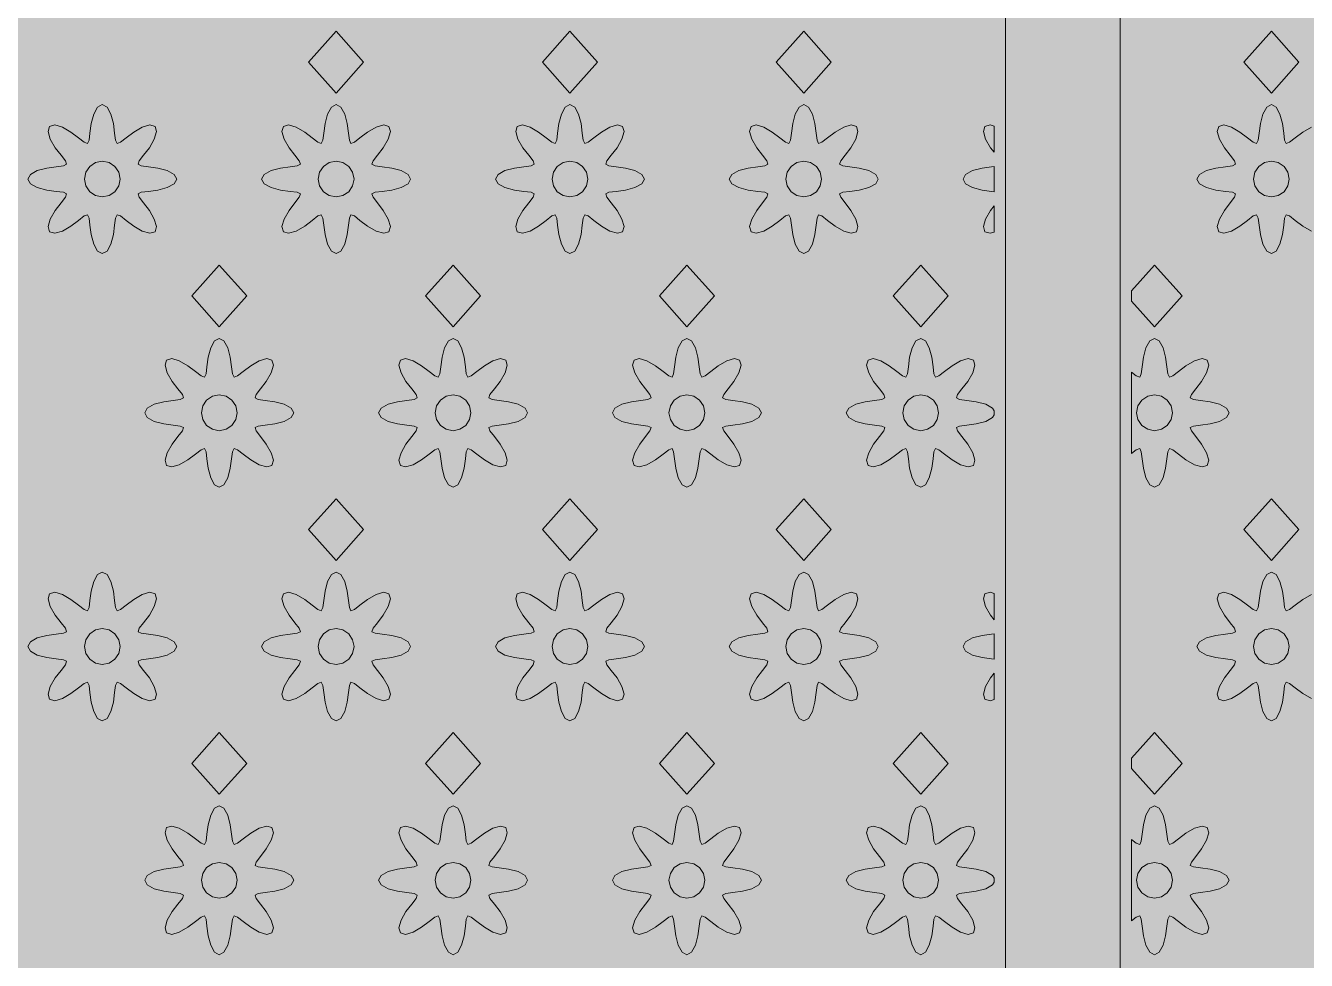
# Model space of a CAD drawing. Extents: x -18 to 1006, y -14 to 799.
# Drawn here: x 174.8 to 230.6, y 309.9 to 350.7 of the extents above; entities that cross this region are included whole.
import ezdxf

# ---------------------------------------------------------------- set-up
doc = ezdxf.new("R2010")
doc.units = 0
for name, color, linetype, lineweight, true_color in [('00_WHITE_BACKGROUND', 7, 'Continuous', 18, 0xffffff), ('03_FRAMES_DOORS', 7, 'Continuous', 18, 0x000000), ('06_ORNAMENT', 7, 'Continuous', 18, 0x000000)]:
    doc.layers.add(name, color=color, linetype=linetype, lineweight=lineweight, true_color=true_color)

msp = doc.modelspace()

# ---------------------------------------------------------------- linework, layer by layer
at = {"layer": '00_WHITE_BACKGROUND', "color": 7, "lineweight": 18, "true_color": 0xffffff}
msp.add_solid([(-18, -14), (1006, -14), (-18, 799), (1006, 799)], dxfattribs=at)
at = {"layer": '03_FRAMES_DOORS', "color": 7, "lineweight": 18, "true_color": 0x000000}
msp.add_lwpolyline([(222.5, 369), (217.5, 369), (217.5, 256), (222.5, 256)], close=True, dxfattribs=at)
at = {"layer": '06_ORNAMENT', "color": 7, "lineweight": 18, "true_color": 0x000000}
for points in [[(187.1, 349.11683), (188.3, 347.76683), (189.5, 349.11683), (188.3, 350.46683)], [(197.3, 349.11683), (198.5, 347.76683), (199.7, 349.11683), (198.5, 350.46683)], [(207.5, 349.11683), (208.7, 347.76683), (209.9, 349.11683), (208.7, 350.46683)], [(227.9, 349.11683), (229.1, 347.76683), (230.3, 349.11683), (229.1, 350.46683)], [(181.23877, 344.22256), (180.93553, 344.39014), (180.52254, 344.49871), (180.10913, 344.55518), (179.79927, 344.59366), (179.66136, 344.66357), (179.70944, 344.81052), (179.90133, 345.05683), (180.15373, 345.38909), (180.36899, 345.75789), (180.46491, 346.09081), (180.3981, 346.31493), (180.17397, 346.38175), (179.84106, 346.28583), (179.47226, 346.07056), (179.14, 345.81817), (178.89369, 345.62627), (178.74674, 345.57819), (178.67682, 345.7161), (178.63834, 346.02596), (178.58187, 346.43937), (178.4733, 346.85237), (178.30573, 347.1556), (178.1, 347.26683), (177.89427, 347.1556), (177.7267, 346.85237), (177.61813, 346.43937), (177.56166, 346.02596), (177.52318, 345.7161), (177.45326, 345.57819), (177.30631, 345.62627), (177.06, 345.81817), (176.72774, 346.07056), (176.35894, 346.28583), (176.02603, 346.38175), (175.8019, 346.31493), (175.73509, 346.09081), (175.83101, 345.75789), (176.04627, 345.38909), (176.29867, 345.05683), (176.49056, 344.81052), (176.53864, 344.66357), (176.40073, 344.59366), (176.09087, 344.55518), (175.67746, 344.49871), (175.26447, 344.39014), (174.96123, 344.22256), (174.85, 344.01683), (174.96123, 343.81111), (175.26447, 343.64353), (175.67746, 343.53496), (176.09087, 343.47849), (176.40073, 343.44001), (176.53864, 343.3701), (176.49056, 343.22315), (176.29867, 342.97683), (176.04627, 342.64458), (175.83101, 342.27578), (175.73509, 341.94286), (175.8019, 341.71874), (176.02603, 341.65192), (176.35894, 341.74784), (176.72774, 341.9631), (177.06, 342.2155), (177.30631, 342.4074), (177.45326, 342.45548), (177.52318, 342.31757), (177.56166, 342.00771), (177.61813, 341.5943), (177.7267, 341.1813), (177.89427, 340.87807), (178.1, 340.76683), (178.30573, 340.87807), (178.4733, 341.1813), (178.58187, 341.5943), (178.63834, 342.00771), (178.67682, 342.31757), (178.74674, 342.45548), (178.89369, 342.4074), (179.14, 342.2155), (179.47226, 341.9631), (179.84106, 341.74784), (180.17397, 341.65192), (180.3981, 341.71874), (180.46491, 341.94286), (180.36899, 342.27578), (180.15373, 342.64458), (179.90133, 342.97683), (179.70944, 343.22315), (179.66136, 343.3701), (179.79927, 343.44001), (180.10913, 343.47849), (180.52254, 343.53496), (180.93553, 343.64353), (181.23877, 343.81111), (181.35, 344.01683)], [(191.43877, 344.22256), (191.13553, 344.39014), (190.72254, 344.49871), (190.30913, 344.55518), (189.99927, 344.59366), (189.86136, 344.66357), (189.90944, 344.81052), (190.10133, 345.05683), (190.35373, 345.38909), (190.56899, 345.75789), (190.66491, 346.09081), (190.5981, 346.31493), (190.37397, 346.38175), (190.04106, 346.28583), (189.67226, 346.07056), (189.34, 345.81817), (189.09369, 345.62627), (188.94674, 345.57819), (188.87682, 345.7161), (188.83834, 346.02596), (188.78187, 346.43937), (188.6733, 346.85237), (188.50573, 347.1556), (188.3, 347.26683), (188.09427, 347.1556), (187.9267, 346.85237), (187.81813, 346.43937), (187.76166, 346.02596), (187.72318, 345.7161), (187.65326, 345.57819), (187.50631, 345.62627), (187.26, 345.81817), (186.92774, 346.07056), (186.55894, 346.28583), (186.22603, 346.38175), (186.0019, 346.31493), (185.93509, 346.09081), (186.03101, 345.75789), (186.24627, 345.38909), (186.49867, 345.05683), (186.69056, 344.81052), (186.73864, 344.66357), (186.60073, 344.59366), (186.29087, 344.55518), (185.87746, 344.49871), (185.46447, 344.39014), (185.16123, 344.22256), (185.05, 344.01683), (185.16123, 343.81111), (185.46447, 343.64353), (185.87746, 343.53496), (186.29087, 343.47849), (186.60073, 343.44001), (186.73864, 343.3701), (186.69056, 343.22315), (186.49867, 342.97683), (186.24627, 342.64458), (186.03101, 342.27578), (185.93509, 341.94286), (186.0019, 341.71874), (186.22603, 341.65192), (186.55894, 341.74784), (186.92774, 341.9631), (187.26, 342.2155), (187.50631, 342.4074), (187.65326, 342.45548), (187.72318, 342.31757), (187.76166, 342.00771), (187.81813, 341.5943), (187.9267, 341.1813), (188.09427, 340.87807), (188.3, 340.76683), (188.50573, 340.87807), (188.6733, 341.1813), (188.78187, 341.5943), (188.83834, 342.00771), (188.87682, 342.31757), (188.94674, 342.45548), (189.09369, 342.4074), (189.34, 342.2155), (189.67226, 341.9631), (190.04106, 341.74784), (190.37397, 341.65192), (190.5981, 341.71874), (190.66491, 341.94286), (190.56899, 342.27578), (190.35373, 342.64458), (190.10133, 342.97683), (189.90944, 343.22315), (189.86136, 343.3701), (189.99927, 343.44001), (190.30913, 343.47849), (190.72254, 343.53496), (191.13553, 343.64353), (191.43877, 343.81111), (191.55, 344.01683)], [(201.63877, 344.22256), (201.33553, 344.39014), (200.92254, 344.49871), (200.50913, 344.55518), (200.19927, 344.59366), (200.06136, 344.66357), (200.10944, 344.81052), (200.30133, 345.05683), (200.55373, 345.38909), (200.76899, 345.75789), (200.86491, 346.09081), (200.7981, 346.31493), (200.57397, 346.38175), (200.24106, 346.28583), (199.87226, 346.07056), (199.54, 345.81817), (199.29369, 345.62627), (199.14674, 345.57819), (199.07682, 345.7161), (199.03834, 346.02596), (198.98187, 346.43937), (198.8733, 346.85237), (198.70573, 347.1556), (198.5, 347.26683), (198.29427, 347.1556), (198.1267, 346.85237), (198.01813, 346.43937), (197.96166, 346.02596), (197.92318, 345.7161), (197.85326, 345.57819), (197.70631, 345.62627), (197.46, 345.81817), (197.12774, 346.07056), (196.75894, 346.28583), (196.42603, 346.38175), (196.2019, 346.31493), (196.13509, 346.09081), (196.23101, 345.75789), (196.44627, 345.38909), (196.69867, 345.05683), (196.89056, 344.81052), (196.93864, 344.66357), (196.80073, 344.59366), (196.49087, 344.55518), (196.07746, 344.49871), (195.66447, 344.39014), (195.36123, 344.22256), (195.25, 344.01683), (195.36123, 343.81111), (195.66447, 343.64353), (196.07746, 343.53496), (196.49087, 343.47849), (196.80073, 343.44001), (196.93864, 343.3701), (196.89056, 343.22315), (196.69867, 342.97683), (196.44627, 342.64458), (196.23101, 342.27578), (196.13509, 341.94286), (196.2019, 341.71874), (196.42603, 341.65192), (196.75894, 341.74784), (197.12774, 341.9631), (197.46, 342.2155), (197.70631, 342.4074), (197.85326, 342.45548), (197.92318, 342.31757), (197.96166, 342.00771), (198.01813, 341.5943), (198.1267, 341.1813), (198.29427, 340.87807), (198.5, 340.76683), (198.70573, 340.87807), (198.8733, 341.1813), (198.98187, 341.5943), (199.03834, 342.00771), (199.07682, 342.31757), (199.14674, 342.45548), (199.29369, 342.4074), (199.54, 342.2155), (199.87226, 341.9631), (200.24106, 341.74784), (200.57397, 341.65192), (200.7981, 341.71874), (200.86491, 341.94286), (200.76899, 342.27578), (200.55373, 342.64458), (200.30133, 342.97683), (200.10944, 343.22315), (200.06136, 343.3701), (200.19927, 343.44001), (200.50913, 343.47849), (200.92254, 343.53496), (201.33553, 343.64353), (201.63877, 343.81111), (201.75, 344.01683)], [(211.83877, 344.22256), (211.53553, 344.39014), (211.12254, 344.49871), (210.70913, 344.55518), (210.39927, 344.59366), (210.26136, 344.66357), (210.30944, 344.81052), (210.50133, 345.05683), (210.75373, 345.38909), (210.96899, 345.75789), (211.06491, 346.09081), (210.9981, 346.31493), (210.77397, 346.38175), (210.44106, 346.28583), (210.07226, 346.07056), (209.74, 345.81817), (209.49369, 345.62627), (209.34674, 345.57819), (209.27682, 345.7161), (209.23834, 346.02596), (209.18187, 346.43937), (209.0733, 346.85237), (208.90573, 347.1556), (208.7, 347.26683), (208.49427, 347.1556), (208.3267, 346.85237), (208.21813, 346.43937), (208.16166, 346.02596), (208.12318, 345.7161), (208.05326, 345.57819), (207.90631, 345.62627), (207.66, 345.81817), (207.32774, 346.07056), (206.95894, 346.28583), (206.62603, 346.38175), (206.4019, 346.31493), (206.33509, 346.09081), (206.43101, 345.75789), (206.64627, 345.38909), (206.89867, 345.05683), (207.09056, 344.81052), (207.13864, 344.66357), (207.00073, 344.59366), (206.69087, 344.55518), (206.27746, 344.49871), (205.86447, 344.39014), (205.56123, 344.22256), (205.45, 344.01683), (205.56123, 343.81111), (205.86447, 343.64353), (206.27746, 343.53496), (206.69087, 343.47849), (207.00073, 343.44001), (207.13864, 343.3701), (207.09056, 343.22315), (206.89867, 342.97683), (206.64627, 342.64458), (206.43101, 342.27578), (206.33509, 341.94286), (206.4019, 341.71874), (206.62603, 341.65192), (206.95894, 341.74784), (207.32774, 341.9631), (207.66, 342.2155), (207.90631, 342.4074), (208.05326, 342.45548), (208.12318, 342.31757), (208.16166, 342.00771), (208.21813, 341.5943), (208.3267, 341.1813), (208.49427, 340.87807), (208.7, 340.76683), (208.90573, 340.87807), (209.0733, 341.1813), (209.18187, 341.5943), (209.23834, 342.00771), (209.27682, 342.31757), (209.34674, 342.45548), (209.49369, 342.4074), (209.74, 342.2155), (210.07226, 341.9631), (210.44106, 341.74784), (210.77397, 341.65192), (210.9981, 341.71874), (211.06491, 341.94286), (210.96899, 342.27578), (210.75373, 342.64458), (210.50133, 342.97683), (210.30944, 343.22315), (210.26136, 343.3701), (210.39927, 343.44001), (210.70913, 343.47849), (211.12254, 343.53496), (211.53553, 343.64353), (211.83877, 343.81111), (211.95, 344.01683)], [(216.82603, 346.38175), (216.6019, 346.31493), (216.53509, 346.09081), (216.63101, 345.75789), (216.84627, 345.38909), (217, 345.18672), (217, 346.33162)], [(178.82063, 344.31533), (178.65154, 344.56838), (178.39849, 344.73746), (178.1, 344.79683), (177.80151, 344.73746), (177.54846, 344.56838), (177.37937, 344.31533), (177.32, 344.01683), (177.37937, 343.71834), (177.54846, 343.46529), (177.80151, 343.29621), (178.1, 343.23683), (178.39849, 343.29621), (178.65154, 343.46529), (178.82063, 343.71834), (178.88, 344.01683)], [(189.02063, 344.31533), (188.85154, 344.56838), (188.59849, 344.73746), (188.3, 344.79683), (188.00151, 344.73746), (187.74846, 344.56838), (187.57937, 344.31533), (187.52, 344.01683), (187.57937, 343.71834), (187.74846, 343.46529), (188.00151, 343.29621), (188.3, 343.23683), (188.59849, 343.29621), (188.85154, 343.46529), (189.02063, 343.71834), (189.08, 344.01683)], [(199.22063, 344.31533), (199.05154, 344.56838), (198.79849, 344.73746), (198.5, 344.79683), (198.20151, 344.73746), (197.94846, 344.56838), (197.77937, 344.31533), (197.72, 344.01683), (197.77937, 343.71834), (197.94846, 343.46529), (198.20151, 343.29621), (198.5, 343.23683), (198.79849, 343.29621), (199.05154, 343.46529), (199.22063, 343.71834), (199.28, 344.01683)], [(209.42063, 344.31533), (209.25154, 344.56838), (208.99849, 344.73746), (208.7, 344.79683), (208.40151, 344.73746), (208.14846, 344.56838), (207.97937, 344.31533), (207.92, 344.01683), (207.97937, 343.71834), (208.14846, 343.46529), (208.40151, 343.29621), (208.7, 343.23683), (208.99849, 343.29621), (209.25154, 343.46529), (209.42063, 343.71834), (209.48, 344.01683)], [(229.82063, 344.31533), (229.65154, 344.56838), (229.39849, 344.73746), (229.1, 344.79683), (228.80151, 344.73746), (228.54846, 344.56838), (228.37937, 344.31533), (228.32, 344.01683), (228.37937, 343.71834), (228.54846, 343.46529), (228.80151, 343.29621), (229.1, 343.23683), (229.39849, 343.29621), (229.65154, 343.46529), (229.82063, 343.71834), (229.88, 344.01683)], [(216.89087, 344.55518), (216.47746, 344.49871), (216.06447, 344.39014), (215.76123, 344.22256), (215.65, 344.01683), (215.76123, 343.81111), (216.06447, 343.64353), (216.47746, 343.53496), (216.89087, 343.47849), (217, 343.46494), (217, 344.56873)], [(216.84627, 342.64458), (216.63101, 342.27578), (216.53509, 341.94286), (216.6019, 341.71874), (216.82603, 341.65192), (217, 341.70205), (217, 342.84695)], [(182, 338.91683), (183.2, 337.56683), (184.4, 338.91683), (183.2, 340.26683)], [(192.2, 338.91683), (193.4, 337.56683), (194.6, 338.91683), (193.4, 340.26683)], [(202.4, 338.91683), (203.6, 337.56683), (204.8, 338.91683), (203.6, 340.26683)], [(212.6, 338.91683), (213.8, 337.56683), (215, 338.91683), (213.8, 340.26683)], [(224, 337.56683), (225.2, 338.91683), (224, 340.26683), (223, 339.14183), (223, 338.69183)], [(186.33877, 334.02256), (186.03553, 334.19014), (185.62254, 334.29871), (185.20913, 334.35518), (184.89927, 334.39366), (184.76136, 334.46357), (184.80944, 334.61052), (185.00133, 334.85683), (185.25373, 335.18909), (185.46899, 335.55789), (185.56491, 335.89081), (185.4981, 336.11493), (185.27397, 336.18175), (184.94106, 336.08583), (184.57226, 335.87056), (184.24, 335.61817), (183.99369, 335.42627), (183.84674, 335.37819), (183.77682, 335.5161), (183.73834, 335.82596), (183.68187, 336.23937), (183.5733, 336.65237), (183.40573, 336.9556), (183.2, 337.06683), (182.99427, 336.9556), (182.8267, 336.65237), (182.71813, 336.23937), (182.66166, 335.82596), (182.62318, 335.5161), (182.55326, 335.37819), (182.40631, 335.42627), (182.16, 335.61817), (181.82774, 335.87056), (181.45894, 336.08583), (181.12603, 336.18175), (180.9019, 336.11493), (180.83509, 335.89081), (180.93101, 335.55789), (181.14627, 335.18909), (181.39867, 334.85683), (181.59056, 334.61052), (181.63864, 334.46357), (181.50073, 334.39366), (181.19087, 334.35518), (180.77746, 334.29871), (180.36447, 334.19014), (180.06123, 334.02256), (179.95, 333.81683), (180.06123, 333.61111), (180.36447, 333.44353), (180.77746, 333.33496), (181.19087, 333.27849), (181.50073, 333.24001), (181.63864, 333.1701), (181.59056, 333.02315), (181.39867, 332.77683), (181.14627, 332.44458), (180.93101, 332.07578), (180.83509, 331.74286), (180.9019, 331.51874), (181.12603, 331.45192), (181.45894, 331.54784), (181.82774, 331.7631), (182.16, 332.0155), (182.40631, 332.2074), (182.55326, 332.25548), (182.62318, 332.11757), (182.66166, 331.80771), (182.71813, 331.3943), (182.8267, 330.9813), (182.99427, 330.67807), (183.2, 330.56683), (183.40573, 330.67807), (183.5733, 330.9813), (183.68187, 331.3943), (183.73834, 331.80771), (183.77682, 332.11757), (183.84674, 332.25548), (183.99369, 332.2074), (184.24, 332.0155), (184.57226, 331.7631), (184.94106, 331.54784), (185.27397, 331.45192), (185.4981, 331.51874), (185.56491, 331.74286), (185.46899, 332.07578), (185.25373, 332.44458), (185.00133, 332.77683), (184.80944, 333.02315), (184.76136, 333.1701), (184.89927, 333.24001), (185.20913, 333.27849), (185.62254, 333.33496), (186.03553, 333.44353), (186.33877, 333.61111), (186.45, 333.81683)], [(196.53877, 334.02256), (196.23553, 334.19014), (195.82254, 334.29871), (195.40913, 334.35518), (195.09927, 334.39366), (194.96136, 334.46357), (195.00944, 334.61052), (195.20133, 334.85683), (195.45373, 335.18909), (195.66899, 335.55789), (195.76491, 335.89081), (195.6981, 336.11493), (195.47397, 336.18175), (195.14106, 336.08583), (194.77226, 335.87056), (194.44, 335.61817), (194.19369, 335.42627), (194.04674, 335.37819), (193.97682, 335.5161), (193.93834, 335.82596), (193.88187, 336.23937), (193.7733, 336.65237), (193.60573, 336.9556), (193.4, 337.06683), (193.19427, 336.9556), (193.0267, 336.65237), (192.91813, 336.23937), (192.86166, 335.82596), (192.82318, 335.5161), (192.75326, 335.37819), (192.60631, 335.42627), (192.36, 335.61817), (192.02774, 335.87056), (191.65894, 336.08583), (191.32603, 336.18175), (191.1019, 336.11493), (191.03509, 335.89081), (191.13101, 335.55789), (191.34627, 335.18909), (191.59867, 334.85683), (191.79056, 334.61052), (191.83864, 334.46357), (191.70073, 334.39366), (191.39087, 334.35518), (190.97746, 334.29871), (190.56447, 334.19014), (190.26123, 334.02256), (190.15, 333.81683), (190.26123, 333.61111), (190.56447, 333.44353), (190.97746, 333.33496), (191.39087, 333.27849), (191.70073, 333.24001), (191.83864, 333.1701), (191.79056, 333.02315), (191.59867, 332.77683), (191.34627, 332.44458), (191.13101, 332.07578), (191.03509, 331.74286), (191.1019, 331.51874), (191.32603, 331.45192), (191.65894, 331.54784), (192.02774, 331.7631), (192.36, 332.0155), (192.60631, 332.2074), (192.75326, 332.25548), (192.82318, 332.11757), (192.86166, 331.80771), (192.91813, 331.3943), (193.0267, 330.9813), (193.19427, 330.67807), (193.4, 330.56683), (193.60573, 330.67807), (193.7733, 330.9813), (193.88187, 331.3943), (193.93834, 331.80771), (193.97682, 332.11757), (194.04674, 332.25548), (194.19369, 332.2074), (194.44, 332.0155), (194.77226, 331.7631), (195.14106, 331.54784), (195.47397, 331.45192), (195.6981, 331.51874), (195.76491, 331.74286), (195.66899, 332.07578), (195.45373, 332.44458), (195.20133, 332.77683), (195.00944, 333.02315), (194.96136, 333.1701), (195.09927, 333.24001), (195.40913, 333.27849), (195.82254, 333.33496), (196.23553, 333.44353), (196.53877, 333.61111), (196.65, 333.81683)], [(206.73877, 334.02256), (206.43553, 334.19014), (206.02254, 334.29871), (205.60913, 334.35518), (205.29927, 334.39366), (205.16136, 334.46357), (205.20944, 334.61052), (205.40133, 334.85683), (205.65373, 335.18909), (205.86899, 335.55789), (205.96491, 335.89081), (205.8981, 336.11493), (205.67397, 336.18175), (205.34106, 336.08583), (204.97226, 335.87056), (204.64, 335.61817), (204.39369, 335.42627), (204.24674, 335.37819), (204.17682, 335.5161), (204.13834, 335.82596), (204.08187, 336.23937), (203.9733, 336.65237), (203.80573, 336.9556), (203.6, 337.06683), (203.39427, 336.9556), (203.2267, 336.65237), (203.11813, 336.23937), (203.06166, 335.82596), (203.02318, 335.5161), (202.95326, 335.37819), (202.80631, 335.42627), (202.56, 335.61817), (202.22774, 335.87056), (201.85894, 336.08583), (201.52603, 336.18175), (201.3019, 336.11493), (201.23509, 335.89081), (201.33101, 335.55789), (201.54627, 335.18909), (201.79867, 334.85683), (201.99056, 334.61052), (202.03864, 334.46357), (201.90073, 334.39366), (201.59087, 334.35518), (201.17746, 334.29871), (200.76447, 334.19014), (200.46123, 334.02256), (200.35, 333.81683), (200.46123, 333.61111), (200.76447, 333.44353), (201.17746, 333.33496), (201.59087, 333.27849), (201.90073, 333.24001), (202.03864, 333.1701), (201.99056, 333.02315), (201.79867, 332.77683), (201.54627, 332.44458), (201.33101, 332.07578), (201.23509, 331.74286), (201.3019, 331.51874), (201.52603, 331.45192), (201.85894, 331.54784), (202.22774, 331.7631), (202.56, 332.0155), (202.80631, 332.2074), (202.95326, 332.25548), (203.02318, 332.11757), (203.06166, 331.80771), (203.11813, 331.3943), (203.2267, 330.9813), (203.39427, 330.67807), (203.6, 330.56683), (203.80573, 330.67807), (203.9733, 330.9813), (204.08187, 331.3943), (204.13834, 331.80771), (204.17682, 332.11757), (204.24674, 332.25548), (204.39369, 332.2074), (204.64, 332.0155), (204.97226, 331.7631), (205.34106, 331.54784), (205.67397, 331.45192), (205.8981, 331.51874), (205.96491, 331.74286), (205.86899, 332.07578), (205.65373, 332.44458), (205.40133, 332.77683), (205.20944, 333.02315), (205.16136, 333.1701), (205.29927, 333.24001), (205.60913, 333.27849), (206.02254, 333.33496), (206.43553, 333.44353), (206.73877, 333.61111), (206.85, 333.81683)], [(216.93877, 334.02256), (216.63553, 334.19014), (216.22254, 334.29871), (215.80913, 334.35518), (215.49927, 334.39366), (215.36136, 334.46357), (215.40944, 334.61052), (215.60133, 334.85683), (215.85373, 335.18909), (216.06899, 335.55789), (216.16491, 335.89081), (216.0981, 336.11493), (215.87397, 336.18175), (215.54106, 336.08583), (215.17226, 335.87056), (214.84, 335.61817), (214.59369, 335.42627), (214.44674, 335.37819), (214.37682, 335.5161), (214.33834, 335.82596), (214.28187, 336.23937), (214.1733, 336.65237), (214.00573, 336.9556), (213.8, 337.06683), (213.59427, 336.9556), (213.4267, 336.65237), (213.31813, 336.23937), (213.26166, 335.82596), (213.22318, 335.5161), (213.15326, 335.37819), (213.00631, 335.42627), (212.76, 335.61817), (212.42774, 335.87056), (212.05894, 336.08583), (211.72603, 336.18175), (211.5019, 336.11493), (211.43509, 335.89081), (211.53101, 335.55789), (211.74627, 335.18909), (211.99867, 334.85683), (212.19056, 334.61052), (212.23864, 334.46357), (212.10073, 334.39366), (211.79087, 334.35518), (211.37746, 334.29871), (210.96447, 334.19014), (210.66123, 334.02256), (210.55, 333.81683), (210.66123, 333.61111), (210.96447, 333.44353), (211.37746, 333.33496), (211.79087, 333.27849), (212.10073, 333.24001), (212.23864, 333.1701), (212.19056, 333.02315), (211.99867, 332.77683), (211.74627, 332.44458), (211.53101, 332.07578), (211.43509, 331.74286), (211.5019, 331.51874), (211.72603, 331.45192), (212.05894, 331.54784), (212.42774, 331.7631), (212.76, 332.0155), (213.00631, 332.2074), (213.15326, 332.25548), (213.22318, 332.11757), (213.26166, 331.80771), (213.31813, 331.3943), (213.4267, 330.9813), (213.59427, 330.67807), (213.8, 330.56683), (214.00573, 330.67807), (214.1733, 330.9813), (214.28187, 331.3943), (214.33834, 331.80771), (214.37682, 332.11757), (214.44674, 332.25548), (214.59369, 332.2074), (214.84, 332.0155), (215.17226, 331.7631), (215.54106, 331.54784), (215.87397, 331.45192), (216.0981, 331.51874), (216.16491, 331.74286), (216.06899, 332.07578), (215.85373, 332.44458), (215.60133, 332.77683), (215.40944, 333.02315), (215.36136, 333.1701), (215.49927, 333.24001), (215.80913, 333.27849), (216.22254, 333.33496), (216.63553, 333.44353), (216.93877, 333.61111), (217, 333.72436), (217, 333.90931)], [(223.20631, 332.2074), (223.35326, 332.25548), (223.42318, 332.11757), (223.46166, 331.80771), (223.51813, 331.3943), (223.6267, 330.9813), (223.79427, 330.67807), (224, 330.56683), (224.20573, 330.67807), (224.3733, 330.9813), (224.48187, 331.3943), (224.53834, 331.80771), (224.57682, 332.11757), (224.64674, 332.25548), (224.79369, 332.2074), (225.04, 332.0155), (225.37226, 331.7631), (225.74106, 331.54784), (226.07397, 331.45192), (226.2981, 331.51874), (226.36491, 331.74286), (226.26899, 332.07578), (226.05373, 332.44458), (225.80133, 332.77683), (225.60944, 333.02315), (225.56136, 333.1701), (225.69927, 333.24001), (226.00913, 333.27849), (226.42254, 333.33496), (226.83553, 333.44353), (227.13877, 333.61111), (227.25, 333.81683), (227.13877, 334.02256), (226.83553, 334.19014), (226.42254, 334.29871), (226.00913, 334.35518), (225.69927, 334.39366), (225.56136, 334.46357), (225.60944, 334.61052), (225.80133, 334.85683), (226.05373, 335.18909), (226.26899, 335.55789), (226.36491, 335.89081), (226.2981, 336.11493), (226.07397, 336.18175), (225.74106, 336.08583), (225.37226, 335.87056), (225.04, 335.61817), (224.79369, 335.42627), (224.64674, 335.37819), (224.57682, 335.5161), (224.53834, 335.82596), (224.48187, 336.23937), (224.3733, 336.65237), (224.20573, 336.9556), (224, 337.06683), (223.79427, 336.9556), (223.6267, 336.65237), (223.51813, 336.23937), (223.46166, 335.82596), (223.42318, 335.5161), (223.35326, 335.37819), (223.20631, 335.42627), (223, 335.587), (223, 332.04666)], [(183.92063, 334.11533), (183.75154, 334.36838), (183.49849, 334.53746), (183.2, 334.59683), (182.90151, 334.53746), (182.64846, 334.36838), (182.47937, 334.11533), (182.42, 333.81683), (182.47937, 333.51834), (182.64846, 333.26529), (182.90151, 333.09621), (183.2, 333.03683), (183.49849, 333.09621), (183.75154, 333.26529), (183.92063, 333.51834), (183.98, 333.81683)], [(194.12063, 334.11533), (193.95154, 334.36838), (193.69849, 334.53746), (193.4, 334.59683), (193.10151, 334.53746), (192.84846, 334.36838), (192.67937, 334.11533), (192.62, 333.81683), (192.67937, 333.51834), (192.84846, 333.26529), (193.10151, 333.09621), (193.4, 333.03683), (193.69849, 333.09621), (193.95154, 333.26529), (194.12063, 333.51834), (194.18, 333.81683)], [(204.32063, 334.11533), (204.15154, 334.36838), (203.89849, 334.53746), (203.6, 334.59683), (203.30151, 334.53746), (203.04846, 334.36838), (202.87937, 334.11533), (202.82, 333.81683), (202.87937, 333.51834), (203.04846, 333.26529), (203.30151, 333.09621), (203.6, 333.03683), (203.89849, 333.09621), (204.15154, 333.26529), (204.32063, 333.51834), (204.38, 333.81683)], [(214.52063, 334.11533), (214.35154, 334.36838), (214.09849, 334.53746), (213.8, 334.59683), (213.50151, 334.53746), (213.24846, 334.36838), (213.07937, 334.11533), (213.02, 333.81683), (213.07937, 333.51834), (213.24846, 333.26529), (213.50151, 333.09621), (213.8, 333.03683), (214.09849, 333.09621), (214.35154, 333.26529), (214.52063, 333.51834), (214.58, 333.81683)], [(224.72063, 334.11533), (224.55154, 334.36838), (224.29849, 334.53746), (224, 334.59683), (223.70151, 334.53746), (223.44846, 334.36838), (223.27937, 334.11533), (223.22, 333.81683), (223.27937, 333.51834), (223.44846, 333.26529), (223.70151, 333.09621), (224, 333.03683), (224.29849, 333.09621), (224.55154, 333.26529), (224.72063, 333.51834), (224.78, 333.81683)], [(187.1, 328.71683), (188.3, 327.36683), (189.5, 328.71683), (188.3, 330.06683)], [(197.3, 328.71683), (198.5, 327.36683), (199.7, 328.71683), (198.5, 330.06683)], [(207.5, 328.71683), (208.7, 327.36683), (209.9, 328.71683), (208.7, 330.06683)], [(227.9, 328.71683), (229.1, 327.36683), (230.3, 328.71683), (229.1, 330.06683)], [(181.23877, 323.82256), (180.93553, 323.99014), (180.52254, 324.09871), (180.10913, 324.15518), (179.79927, 324.19366), (179.66136, 324.26357), (179.70944, 324.41052), (179.90133, 324.65683), (180.15373, 324.98909), (180.36899, 325.35789), (180.46491, 325.69081), (180.3981, 325.91493), (180.17397, 325.98175), (179.84106, 325.88583), (179.47226, 325.67056), (179.14, 325.41817), (178.89369, 325.22627), (178.74674, 325.17819), (178.67682, 325.3161), (178.63834, 325.62596), (178.58187, 326.03937), (178.4733, 326.45237), (178.30573, 326.7556), (178.1, 326.86683), (177.89427, 326.7556), (177.7267, 326.45237), (177.61813, 326.03937), (177.56166, 325.62596), (177.52318, 325.3161), (177.45326, 325.17819), (177.30631, 325.22627), (177.06, 325.41817), (176.72774, 325.67056), (176.35894, 325.88583), (176.02603, 325.98175), (175.8019, 325.91493), (175.73509, 325.69081), (175.83101, 325.35789), (176.04627, 324.98909), (176.29867, 324.65683), (176.49056, 324.41052), (176.53864, 324.26357), (176.40073, 324.19366), (176.09087, 324.15518), (175.67746, 324.09871), (175.26447, 323.99014), (174.96123, 323.82256), (174.85, 323.61683), (174.96123, 323.41111), (175.26447, 323.24353), (175.67746, 323.13496), (176.09087, 323.07849), (176.40073, 323.04001), (176.53864, 322.9701), (176.49056, 322.82315), (176.29867, 322.57683), (176.04627, 322.24458), (175.83101, 321.87578), (175.73509, 321.54286), (175.8019, 321.31874), (176.02603, 321.25192), (176.35894, 321.34784), (176.72774, 321.5631), (177.06, 321.8155), (177.30631, 322.0074), (177.45326, 322.05548), (177.52318, 321.91757), (177.56166, 321.60771), (177.61813, 321.1943), (177.7267, 320.7813), (177.89427, 320.47807), (178.1, 320.36683), (178.30573, 320.47807), (178.4733, 320.7813), (178.58187, 321.1943), (178.63834, 321.60771), (178.67682, 321.91757), (178.74674, 322.05548), (178.89369, 322.0074), (179.14, 321.8155), (179.47226, 321.5631), (179.84106, 321.34784), (180.17397, 321.25192), (180.3981, 321.31874), (180.46491, 321.54286), (180.36899, 321.87578), (180.15373, 322.24458), (179.90133, 322.57683), (179.70944, 322.82315), (179.66136, 322.9701), (179.79927, 323.04001), (180.10913, 323.07849), (180.52254, 323.13496), (180.93553, 323.24353), (181.23877, 323.41111), (181.35, 323.61683)], [(191.43877, 323.82256), (191.13553, 323.99014), (190.72254, 324.09871), (190.30913, 324.15518), (189.99927, 324.19366), (189.86136, 324.26357), (189.90944, 324.41052), (190.10133, 324.65683), (190.35373, 324.98909), (190.56899, 325.35789), (190.66491, 325.69081), (190.5981, 325.91493), (190.37397, 325.98175), (190.04106, 325.88583), (189.67226, 325.67056), (189.34, 325.41817), (189.09369, 325.22627), (188.94674, 325.17819), (188.87682, 325.3161), (188.83834, 325.62596), (188.78187, 326.03937), (188.6733, 326.45237), (188.50573, 326.7556), (188.3, 326.86683), (188.09427, 326.7556), (187.9267, 326.45237), (187.81813, 326.03937), (187.76166, 325.62596), (187.72318, 325.3161), (187.65326, 325.17819), (187.50631, 325.22627), (187.26, 325.41817), (186.92774, 325.67056), (186.55894, 325.88583), (186.22603, 325.98175), (186.0019, 325.91493), (185.93509, 325.69081), (186.03101, 325.35789), (186.24627, 324.98909), (186.49867, 324.65683), (186.69056, 324.41052), (186.73864, 324.26357), (186.60073, 324.19366), (186.29087, 324.15518), (185.87746, 324.09871), (185.46447, 323.99014), (185.16123, 323.82256), (185.05, 323.61683), (185.16123, 323.41111), (185.46447, 323.24353), (185.87746, 323.13496), (186.29087, 323.07849), (186.60073, 323.04001), (186.73864, 322.9701), (186.69056, 322.82315), (186.49867, 322.57683), (186.24627, 322.24458), (186.03101, 321.87578), (185.93509, 321.54286), (186.0019, 321.31874), (186.22603, 321.25192), (186.55894, 321.34784), (186.92774, 321.5631), (187.26, 321.8155), (187.50631, 322.0074), (187.65326, 322.05548), (187.72318, 321.91757), (187.76166, 321.60771), (187.81813, 321.1943), (187.9267, 320.7813), (188.09427, 320.47807), (188.3, 320.36683), (188.50573, 320.47807), (188.6733, 320.7813), (188.78187, 321.1943), (188.83834, 321.60771), (188.87682, 321.91757), (188.94674, 322.05548), (189.09369, 322.0074), (189.34, 321.8155), (189.67226, 321.5631), (190.04106, 321.34784), (190.37397, 321.25192), (190.5981, 321.31874), (190.66491, 321.54286), (190.56899, 321.87578), (190.35373, 322.24458), (190.10133, 322.57683), (189.90944, 322.82315), (189.86136, 322.9701), (189.99927, 323.04001), (190.30913, 323.07849), (190.72254, 323.13496), (191.13553, 323.24353), (191.43877, 323.41111), (191.55, 323.61683)], [(201.63877, 323.82256), (201.33553, 323.99014), (200.92254, 324.09871), (200.50913, 324.15518), (200.19927, 324.19366), (200.06136, 324.26357), (200.10944, 324.41052), (200.30133, 324.65683), (200.55373, 324.98909), (200.76899, 325.35789), (200.86491, 325.69081), (200.7981, 325.91493), (200.57397, 325.98175), (200.24106, 325.88583), (199.87226, 325.67056), (199.54, 325.41817), (199.29369, 325.22627), (199.14674, 325.17819), (199.07682, 325.3161), (199.03834, 325.62596), (198.98187, 326.03937), (198.8733, 326.45237), (198.70573, 326.7556), (198.5, 326.86683), (198.29427, 326.7556), (198.1267, 326.45237), (198.01813, 326.03937), (197.96166, 325.62596), (197.92318, 325.3161), (197.85326, 325.17819), (197.70631, 325.22627), (197.46, 325.41817), (197.12774, 325.67056), (196.75894, 325.88583), (196.42603, 325.98175), (196.2019, 325.91493), (196.13509, 325.69081), (196.23101, 325.35789), (196.44627, 324.98909), (196.69867, 324.65683), (196.89056, 324.41052), (196.93864, 324.26357), (196.80073, 324.19366), (196.49087, 324.15518), (196.07746, 324.09871), (195.66447, 323.99014), (195.36123, 323.82256), (195.25, 323.61683), (195.36123, 323.41111), (195.66447, 323.24353), (196.07746, 323.13496), (196.49087, 323.07849), (196.80073, 323.04001), (196.93864, 322.9701), (196.89056, 322.82315), (196.69867, 322.57683), (196.44627, 322.24458), (196.23101, 321.87578), (196.13509, 321.54286), (196.2019, 321.31874), (196.42603, 321.25192), (196.75894, 321.34784), (197.12774, 321.5631), (197.46, 321.8155), (197.70631, 322.0074), (197.85326, 322.05548), (197.92318, 321.91757), (197.96166, 321.60771), (198.01813, 321.1943), (198.1267, 320.7813), (198.29427, 320.47807), (198.5, 320.36683), (198.70573, 320.47807), (198.8733, 320.7813), (198.98187, 321.1943), (199.03834, 321.60771), (199.07682, 321.91757), (199.14674, 322.05548), (199.29369, 322.0074), (199.54, 321.8155), (199.87226, 321.5631), (200.24106, 321.34784), (200.57397, 321.25192), (200.7981, 321.31874), (200.86491, 321.54286), (200.76899, 321.87578), (200.55373, 322.24458), (200.30133, 322.57683), (200.10944, 322.82315), (200.06136, 322.9701), (200.19927, 323.04001), (200.50913, 323.07849), (200.92254, 323.13496), (201.33553, 323.24353), (201.63877, 323.41111), (201.75, 323.61683)], [(211.83877, 323.82256), (211.53553, 323.99014), (211.12254, 324.09871), (210.70913, 324.15518), (210.39927, 324.19366), (210.26136, 324.26357), (210.30944, 324.41052), (210.50133, 324.65683), (210.75373, 324.98909), (210.96899, 325.35789), (211.06491, 325.69081), (210.9981, 325.91493), (210.77397, 325.98175), (210.44106, 325.88583), (210.07226, 325.67056), (209.74, 325.41817), (209.49369, 325.22627), (209.34674, 325.17819), (209.27682, 325.3161), (209.23834, 325.62596), (209.18187, 326.03937), (209.0733, 326.45237), (208.90573, 326.7556), (208.7, 326.86683), (208.49427, 326.7556), (208.3267, 326.45237), (208.21813, 326.03937), (208.16166, 325.62596), (208.12318, 325.3161), (208.05326, 325.17819), (207.90631, 325.22627), (207.66, 325.41817), (207.32774, 325.67056), (206.95894, 325.88583), (206.62603, 325.98175), (206.4019, 325.91493), (206.33509, 325.69081), (206.43101, 325.35789), (206.64627, 324.98909), (206.89867, 324.65683), (207.09056, 324.41052), (207.13864, 324.26357), (207.00073, 324.19366), (206.69087, 324.15518), (206.27746, 324.09871), (205.86447, 323.99014), (205.56123, 323.82256), (205.45, 323.61683), (205.56123, 323.41111), (205.86447, 323.24353), (206.27746, 323.13496), (206.69087, 323.07849), (207.00073, 323.04001), (207.13864, 322.9701), (207.09056, 322.82315), (206.89867, 322.57683), (206.64627, 322.24458), (206.43101, 321.87578), (206.33509, 321.54286), (206.4019, 321.31874), (206.62603, 321.25192), (206.95894, 321.34784), (207.32774, 321.5631), (207.66, 321.8155), (207.90631, 322.0074), (208.05326, 322.05548), (208.12318, 321.91757), (208.16166, 321.60771), (208.21813, 321.1943), (208.3267, 320.7813), (208.49427, 320.47807), (208.7, 320.36683), (208.90573, 320.47807), (209.0733, 320.7813), (209.18187, 321.1943), (209.23834, 321.60771), (209.27682, 321.91757), (209.34674, 322.05548), (209.49369, 322.0074), (209.74, 321.8155), (210.07226, 321.5631), (210.44106, 321.34784), (210.77397, 321.25192), (210.9981, 321.31874), (211.06491, 321.54286), (210.96899, 321.87578), (210.75373, 322.24458), (210.50133, 322.57683), (210.30944, 322.82315), (210.26136, 322.9701), (210.39927, 323.04001), (210.70913, 323.07849), (211.12254, 323.13496), (211.53553, 323.24353), (211.83877, 323.41111), (211.95, 323.61683)], [(216.82603, 325.98175), (216.6019, 325.91493), (216.53509, 325.69081), (216.63101, 325.35789), (216.84627, 324.98909), (217, 324.78672), (217, 325.93162)], [(178.82063, 323.91533), (178.65154, 324.16838), (178.39849, 324.33746), (178.1, 324.39683), (177.80151, 324.33746), (177.54846, 324.16838), (177.37937, 323.91533), (177.32, 323.61683), (177.37937, 323.31834), (177.54846, 323.06529), (177.80151, 322.89621), (178.1, 322.83683), (178.39849, 322.89621), (178.65154, 323.06529), (178.82063, 323.31834), (178.88, 323.61683)], [(189.02063, 323.91533), (188.85154, 324.16838), (188.59849, 324.33746), (188.3, 324.39683), (188.00151, 324.33746), (187.74846, 324.16838), (187.57937, 323.91533), (187.52, 323.61683), (187.57937, 323.31834), (187.74846, 323.06529), (188.00151, 322.89621), (188.3, 322.83683), (188.59849, 322.89621), (188.85154, 323.06529), (189.02063, 323.31834), (189.08, 323.61683)], [(199.22063, 323.91533), (199.05154, 324.16838), (198.79849, 324.33746), (198.5, 324.39683), (198.20151, 324.33746), (197.94846, 324.16838), (197.77937, 323.91533), (197.72, 323.61683), (197.77937, 323.31834), (197.94846, 323.06529), (198.20151, 322.89621), (198.5, 322.83683), (198.79849, 322.89621), (199.05154, 323.06529), (199.22063, 323.31834), (199.28, 323.61683)], [(209.42063, 323.91533), (209.25154, 324.16838), (208.99849, 324.33746), (208.7, 324.39683), (208.40151, 324.33746), (208.14846, 324.16838), (207.97937, 323.91533), (207.92, 323.61683), (207.97937, 323.31834), (208.14846, 323.06529), (208.40151, 322.89621), (208.7, 322.83683), (208.99849, 322.89621), (209.25154, 323.06529), (209.42063, 323.31834), (209.48, 323.61683)], [(216.89087, 324.15518), (216.47746, 324.09871), (216.06447, 323.99014), (215.76123, 323.82256), (215.65, 323.61683), (215.76123, 323.41111), (216.06447, 323.24353), (216.47746, 323.13496), (216.89087, 323.07849), (217, 323.06494), (217, 324.16873)], [(229.82063, 323.91533), (229.65154, 324.16838), (229.39849, 324.33746), (229.1, 324.39683), (228.80151, 324.33746), (228.54846, 324.16838), (228.37937, 323.91533), (228.32, 323.61683), (228.37937, 323.31834), (228.54846, 323.06529), (228.80151, 322.89621), (229.1, 322.83683), (229.39849, 322.89621), (229.65154, 323.06529), (229.82063, 323.31834), (229.88, 323.61683)], [(216.84627, 322.24458), (216.63101, 321.87578), (216.53509, 321.54286), (216.6019, 321.31874), (216.82603, 321.25192), (217, 321.30205), (217, 322.44695)], [(182, 318.51683), (183.2, 317.16683), (184.4, 318.51683), (183.2, 319.86683)], [(192.2, 318.51683), (193.4, 317.16683), (194.6, 318.51683), (193.4, 319.86683)], [(202.4, 318.51683), (203.6, 317.16683), (204.8, 318.51683), (203.6, 319.86683)], [(212.6, 318.51683), (213.8, 317.16683), (215, 318.51683), (213.8, 319.86683)], [(224, 317.16683), (225.2, 318.51683), (224, 319.86683), (223, 318.74183), (223, 318.29183)], [(186.33877, 313.62256), (186.03553, 313.79014), (185.62254, 313.89871), (185.20913, 313.95518), (184.89927, 313.99366), (184.76136, 314.06357), (184.80944, 314.21052), (185.00133, 314.45683), (185.25373, 314.78909), (185.46899, 315.15789), (185.56491, 315.49081), (185.4981, 315.71493), (185.27397, 315.78175), (184.94106, 315.68583), (184.57226, 315.47056), (184.24, 315.21817), (183.99369, 315.02627), (183.84674, 314.97819), (183.77682, 315.1161), (183.73834, 315.42596), (183.68187, 315.83937), (183.5733, 316.25237), (183.40573, 316.5556), (183.2, 316.66683), (182.99427, 316.5556), (182.8267, 316.25237), (182.71813, 315.83937), (182.66166, 315.42596), (182.62318, 315.1161), (182.55326, 314.97819), (182.40631, 315.02627), (182.16, 315.21817), (181.82774, 315.47056), (181.45894, 315.68583), (181.12603, 315.78175), (180.9019, 315.71493), (180.83509, 315.49081), (180.93101, 315.15789), (181.14627, 314.78909), (181.39867, 314.45683), (181.59056, 314.21052), (181.63864, 314.06357), (181.50073, 313.99366), (181.19087, 313.95518), (180.77746, 313.89871), (180.36447, 313.79014), (180.06123, 313.62256), (179.95, 313.41683), (180.06123, 313.21111), (180.36447, 313.04353), (180.77746, 312.93496), (181.19087, 312.87849), (181.50073, 312.84001), (181.63864, 312.7701), (181.59056, 312.62315), (181.39867, 312.37683), (181.14627, 312.04458), (180.93101, 311.67578), (180.83509, 311.34286), (180.9019, 311.11874), (181.12603, 311.05192), (181.45894, 311.14784), (181.82774, 311.3631), (182.16, 311.6155), (182.40631, 311.8074), (182.55326, 311.85548), (182.62318, 311.71757), (182.66166, 311.40771), (182.71813, 310.9943), (182.8267, 310.5813), (182.99427, 310.27807), (183.2, 310.16683), (183.40573, 310.27807), (183.5733, 310.5813), (183.68187, 310.9943), (183.73834, 311.40771), (183.77682, 311.71757), (183.84674, 311.85548), (183.99369, 311.8074), (184.24, 311.6155), (184.57226, 311.3631), (184.94106, 311.14784), (185.27397, 311.05192), (185.4981, 311.11874), (185.56491, 311.34286), (185.46899, 311.67578), (185.25373, 312.04458), (185.00133, 312.37683), (184.80944, 312.62315), (184.76136, 312.7701), (184.89927, 312.84001), (185.20913, 312.87849), (185.62254, 312.93496), (186.03553, 313.04353), (186.33877, 313.21111), (186.45, 313.41683)], [(196.53877, 313.62256), (196.23553, 313.79014), (195.82254, 313.89871), (195.40913, 313.95518), (195.09927, 313.99366), (194.96136, 314.06357), (195.00944, 314.21052), (195.20133, 314.45683), (195.45373, 314.78909), (195.66899, 315.15789), (195.76491, 315.49081), (195.6981, 315.71493), (195.47397, 315.78175), (195.14106, 315.68583), (194.77226, 315.47056), (194.44, 315.21817), (194.19369, 315.02627), (194.04674, 314.97819), (193.97682, 315.1161), (193.93834, 315.42596), (193.88187, 315.83937), (193.7733, 316.25237), (193.60573, 316.5556), (193.4, 316.66683), (193.19427, 316.5556), (193.0267, 316.25237), (192.91813, 315.83937), (192.86166, 315.42596), (192.82318, 315.1161), (192.75326, 314.97819), (192.60631, 315.02627), (192.36, 315.21817), (192.02774, 315.47056), (191.65894, 315.68583), (191.32603, 315.78175), (191.1019, 315.71493), (191.03509, 315.49081), (191.13101, 315.15789), (191.34627, 314.78909), (191.59867, 314.45683), (191.79056, 314.21052), (191.83864, 314.06357), (191.70073, 313.99366), (191.39087, 313.95518), (190.97746, 313.89871), (190.56447, 313.79014), (190.26123, 313.62256), (190.15, 313.41683), (190.26123, 313.21111), (190.56447, 313.04353), (190.97746, 312.93496), (191.39087, 312.87849), (191.70073, 312.84001), (191.83864, 312.7701), (191.79056, 312.62315), (191.59867, 312.37683), (191.34627, 312.04458), (191.13101, 311.67578), (191.03509, 311.34286), (191.1019, 311.11874), (191.32603, 311.05192), (191.65894, 311.14784), (192.02774, 311.3631), (192.36, 311.6155), (192.60631, 311.8074), (192.75326, 311.85548), (192.82318, 311.71757), (192.86166, 311.40771), (192.91813, 310.9943), (193.0267, 310.5813), (193.19427, 310.27807), (193.4, 310.16683), (193.60573, 310.27807), (193.7733, 310.5813), (193.88187, 310.9943), (193.93834, 311.40771), (193.97682, 311.71757), (194.04674, 311.85548), (194.19369, 311.8074), (194.44, 311.6155), (194.77226, 311.3631), (195.14106, 311.14784), (195.47397, 311.05192), (195.6981, 311.11874), (195.76491, 311.34286), (195.66899, 311.67578), (195.45373, 312.04458), (195.20133, 312.37683), (195.00944, 312.62315), (194.96136, 312.7701), (195.09927, 312.84001), (195.40913, 312.87849), (195.82254, 312.93496), (196.23553, 313.04353), (196.53877, 313.21111), (196.65, 313.41683)], [(206.73877, 313.62256), (206.43553, 313.79014), (206.02254, 313.89871), (205.60913, 313.95518), (205.29927, 313.99366), (205.16136, 314.06357), (205.20944, 314.21052), (205.40133, 314.45683), (205.65373, 314.78909), (205.86899, 315.15789), (205.96491, 315.49081), (205.8981, 315.71493), (205.67397, 315.78175), (205.34106, 315.68583), (204.97226, 315.47056), (204.64, 315.21817), (204.39369, 315.02627), (204.24674, 314.97819), (204.17682, 315.1161), (204.13834, 315.42596), (204.08187, 315.83937), (203.9733, 316.25237), (203.80573, 316.5556), (203.6, 316.66683), (203.39427, 316.5556), (203.2267, 316.25237), (203.11813, 315.83937), (203.06166, 315.42596), (203.02318, 315.1161), (202.95326, 314.97819), (202.80631, 315.02627), (202.56, 315.21817), (202.22774, 315.47056), (201.85894, 315.68583), (201.52603, 315.78175), (201.3019, 315.71493), (201.23509, 315.49081), (201.33101, 315.15789), (201.54627, 314.78909), (201.79867, 314.45683), (201.99056, 314.21052), (202.03864, 314.06357), (201.90073, 313.99366), (201.59087, 313.95518), (201.17746, 313.89871), (200.76447, 313.79014), (200.46123, 313.62256), (200.35, 313.41683), (200.46123, 313.21111), (200.76447, 313.04353), (201.17746, 312.93496), (201.59087, 312.87849), (201.90073, 312.84001), (202.03864, 312.7701), (201.99056, 312.62315), (201.79867, 312.37683), (201.54627, 312.04458), (201.33101, 311.67578), (201.23509, 311.34286), (201.3019, 311.11874), (201.52603, 311.05192), (201.85894, 311.14784), (202.22774, 311.3631), (202.56, 311.6155), (202.80631, 311.8074), (202.95326, 311.85548), (203.02318, 311.71757), (203.06166, 311.40771), (203.11813, 310.9943), (203.2267, 310.5813), (203.39427, 310.27807), (203.6, 310.16683), (203.80573, 310.27807), (203.9733, 310.5813), (204.08187, 310.9943), (204.13834, 311.40771), (204.17682, 311.71757), (204.24674, 311.85548), (204.39369, 311.8074), (204.64, 311.6155), (204.97226, 311.3631), (205.34106, 311.14784), (205.67397, 311.05192), (205.8981, 311.11874), (205.96491, 311.34286), (205.86899, 311.67578), (205.65373, 312.04458), (205.40133, 312.37683), (205.20944, 312.62315), (205.16136, 312.7701), (205.29927, 312.84001), (205.60913, 312.87849), (206.02254, 312.93496), (206.43553, 313.04353), (206.73877, 313.21111), (206.85, 313.41683)], [(216.93877, 313.62256), (216.63553, 313.79014), (216.22254, 313.89871), (215.80913, 313.95518), (215.49927, 313.99366), (215.36136, 314.06357), (215.40944, 314.21052), (215.60133, 314.45683), (215.85373, 314.78909), (216.06899, 315.15789), (216.16491, 315.49081), (216.0981, 315.71493), (215.87397, 315.78175), (215.54106, 315.68583), (215.17226, 315.47056), (214.84, 315.21817), (214.59369, 315.02627), (214.44674, 314.97819), (214.37682, 315.1161), (214.33834, 315.42596), (214.28187, 315.83937), (214.1733, 316.25237), (214.00573, 316.5556), (213.8, 316.66683), (213.59427, 316.5556), (213.4267, 316.25237), (213.31813, 315.83937), (213.26166, 315.42596), (213.22318, 315.1161), (213.15326, 314.97819), (213.00631, 315.02627), (212.76, 315.21817), (212.42774, 315.47056), (212.05894, 315.68583), (211.72603, 315.78175), (211.5019, 315.71493), (211.43509, 315.49081), (211.53101, 315.15789), (211.74627, 314.78909), (211.99867, 314.45683), (212.19056, 314.21052), (212.23864, 314.06357), (212.10073, 313.99366), (211.79087, 313.95518), (211.37746, 313.89871), (210.96447, 313.79014), (210.66123, 313.62256), (210.55, 313.41683), (210.66123, 313.21111), (210.96447, 313.04353), (211.37746, 312.93496), (211.79087, 312.87849), (212.10073, 312.84001), (212.23864, 312.7701), (212.19056, 312.62315), (211.99867, 312.37683), (211.74627, 312.04458), (211.53101, 311.67578), (211.43509, 311.34286), (211.5019, 311.11874), (211.72603, 311.05192), (212.05894, 311.14784), (212.42774, 311.3631), (212.76, 311.6155), (213.00631, 311.8074), (213.15326, 311.85548), (213.22318, 311.71757), (213.26166, 311.40771), (213.31813, 310.9943), (213.4267, 310.5813), (213.59427, 310.27807), (213.8, 310.16683), (214.00573, 310.27807), (214.1733, 310.5813), (214.28187, 310.9943), (214.33834, 311.40771), (214.37682, 311.71757), (214.44674, 311.85548), (214.59369, 311.8074), (214.84, 311.6155), (215.17226, 311.3631), (215.54106, 311.14784), (215.87397, 311.05192), (216.0981, 311.11874), (216.16491, 311.34286), (216.06899, 311.67578), (215.85373, 312.04458), (215.60133, 312.37683), (215.40944, 312.62315), (215.36136, 312.7701), (215.49927, 312.84001), (215.80913, 312.87849), (216.22254, 312.93496), (216.63553, 313.04353), (216.93877, 313.21111), (217, 313.32436), (217, 313.50931)], [(223.20631, 311.8074), (223.35326, 311.85548), (223.42318, 311.71757), (223.46166, 311.40771), (223.51813, 310.9943), (223.6267, 310.5813), (223.79427, 310.27807), (224, 310.16683), (224.20573, 310.27807), (224.3733, 310.5813), (224.48187, 310.9943), (224.53834, 311.40771), (224.57682, 311.71757), (224.64674, 311.85548), (224.79369, 311.8074), (225.04, 311.6155), (225.37226, 311.3631), (225.74106, 311.14784), (226.07397, 311.05192), (226.2981, 311.11874), (226.36491, 311.34286), (226.26899, 311.67578), (226.05373, 312.04458), (225.80133, 312.37683), (225.60944, 312.62315), (225.56136, 312.7701), (225.69927, 312.84001), (226.00913, 312.87849), (226.42254, 312.93496), (226.83553, 313.04353), (227.13877, 313.21111), (227.25, 313.41683), (227.13877, 313.62256), (226.83553, 313.79014), (226.42254, 313.89871), (226.00913, 313.95518), (225.69927, 313.99366), (225.56136, 314.06357), (225.60944, 314.21052), (225.80133, 314.45683), (226.05373, 314.78909), (226.26899, 315.15789), (226.36491, 315.49081), (226.2981, 315.71493), (226.07397, 315.78175), (225.74106, 315.68583), (225.37226, 315.47056), (225.04, 315.21817), (224.79369, 315.02627), (224.64674, 314.97819), (224.57682, 315.1161), (224.53834, 315.42596), (224.48187, 315.83937), (224.3733, 316.25237), (224.20573, 316.5556), (224, 316.66683), (223.79427, 316.5556), (223.6267, 316.25237), (223.51813, 315.83937), (223.46166, 315.42596), (223.42318, 315.1161), (223.35326, 314.97819), (223.20631, 315.02627), (223, 315.187), (223, 311.64666)], [(183.92063, 313.71533), (183.75154, 313.96838), (183.49849, 314.13746), (183.2, 314.19683), (182.90151, 314.13746), (182.64846, 313.96838), (182.47937, 313.71533), (182.42, 313.41683), (182.47937, 313.11834), (182.64846, 312.86529), (182.90151, 312.69621), (183.2, 312.63683), (183.49849, 312.69621), (183.75154, 312.86529), (183.92063, 313.11834), (183.98, 313.41683)], [(194.12063, 313.71533), (193.95154, 313.96838), (193.69849, 314.13746), (193.4, 314.19683), (193.10151, 314.13746), (192.84846, 313.96838), (192.67937, 313.71533), (192.62, 313.41683), (192.67937, 313.11834), (192.84846, 312.86529), (193.10151, 312.69621), (193.4, 312.63683), (193.69849, 312.69621), (193.95154, 312.86529), (194.12063, 313.11834), (194.18, 313.41683)], [(204.32063, 313.71533), (204.15154, 313.96838), (203.89849, 314.13746), (203.6, 314.19683), (203.30151, 314.13746), (203.04846, 313.96838), (202.87937, 313.71533), (202.82, 313.41683), (202.87937, 313.11834), (203.04846, 312.86529), (203.30151, 312.69621), (203.6, 312.63683), (203.89849, 312.69621), (204.15154, 312.86529), (204.32063, 313.11834), (204.38, 313.41683)], [(214.52063, 313.71533), (214.35154, 313.96838), (214.09849, 314.13746), (213.8, 314.19683), (213.50151, 314.13746), (213.24846, 313.96838), (213.07937, 313.71533), (213.02, 313.41683), (213.07937, 313.11834), (213.24846, 312.86529), (213.50151, 312.69621), (213.8, 312.63683), (214.09849, 312.69621), (214.35154, 312.86529), (214.52063, 313.11834), (214.58, 313.41683)], [(224.72063, 313.71533), (224.55154, 313.96838), (224.29849, 314.13746), (224, 314.19683), (223.70151, 314.13746), (223.44846, 313.96838), (223.27937, 313.71533), (223.22, 313.41683), (223.27937, 313.11834), (223.44846, 312.86529), (223.70151, 312.69621), (224, 312.63683), (224.29849, 312.69621), (224.55154, 312.86529), (224.72063, 313.11834), (224.78, 313.41683)]]:
    msp.add_lwpolyline(points, close=True, dxfattribs=at)
for points in [[(230.84106, 346.28583), (230.47226, 346.07056), (230.14, 345.81817), (229.89369, 345.62627), (229.74674, 345.57819), (229.67682, 345.7161), (229.63834, 346.02596), (229.58187, 346.43937), (229.4733, 346.85237), (229.30573, 347.1556), (229.1, 347.26683), (228.89427, 347.1556), (228.7267, 346.85237), (228.61813, 346.43937), (228.56166, 346.02596), (228.52318, 345.7161), (228.45326, 345.57819), (228.30631, 345.62627), (228.06, 345.81817), (227.72774, 346.07056), (227.35894, 346.28583), (227.02603, 346.38175), (226.8019, 346.31493), (226.73509, 346.09081), (226.83101, 345.75789), (227.04627, 345.38909), (227.29867, 345.05683), (227.49056, 344.81052), (227.53864, 344.66357), (227.40073, 344.59366), (227.09087, 344.55518), (226.67746, 344.49871), (226.26447, 344.39014), (225.96123, 344.22256), (225.85, 344.01683), (225.96123, 343.81111), (226.26447, 343.64353), (226.67746, 343.53496), (227.09087, 343.47849), (227.40073, 343.44001), (227.53864, 343.3701), (227.49056, 343.22315), (227.29867, 342.97683), (227.04627, 342.64458), (226.83101, 342.27578), (226.73509, 341.94286), (226.8019, 341.71874), (227.02603, 341.65192), (227.35894, 341.74784), (227.72774, 341.9631), (228.06, 342.2155), (228.30631, 342.4074), (228.45326, 342.45548), (228.52318, 342.31757), (228.56166, 342.00771), (228.61813, 341.5943), (228.7267, 341.1813), (228.89427, 340.87807), (229.1, 340.76683), (229.30573, 340.87807), (229.4733, 341.1813), (229.58187, 341.5943), (229.63834, 342.00771), (229.67682, 342.31757), (229.74674, 342.45548), (229.89369, 342.4074), (230.14, 342.2155), (230.47226, 341.9631), (230.84106, 341.74784)], [(230.84106, 325.88583), (230.47226, 325.67056), (230.14, 325.41817), (229.89369, 325.22627), (229.74674, 325.17819), (229.67682, 325.3161), (229.63834, 325.62596), (229.58187, 326.03937), (229.4733, 326.45237), (229.30573, 326.7556), (229.1, 326.86683), (228.89427, 326.7556), (228.7267, 326.45237), (228.61813, 326.03937), (228.56166, 325.62596), (228.52318, 325.3161), (228.45326, 325.17819), (228.30631, 325.22627), (228.06, 325.41817), (227.72774, 325.67056), (227.35894, 325.88583), (227.02603, 325.98175), (226.8019, 325.91493), (226.73509, 325.69081), (226.83101, 325.35789), (227.04627, 324.98909), (227.29867, 324.65683), (227.49056, 324.41052), (227.53864, 324.26357), (227.40073, 324.19366), (227.09087, 324.15518), (226.67746, 324.09871), (226.26447, 323.99014), (225.96123, 323.82256), (225.85, 323.61683), (225.96123, 323.41111), (226.26447, 323.24353), (226.67746, 323.13496), (227.09087, 323.07849), (227.40073, 323.04001), (227.53864, 322.9701), (227.49056, 322.82315), (227.29867, 322.57683), (227.04627, 322.24458), (226.83101, 321.87578), (226.73509, 321.54286), (226.8019, 321.31874), (227.02603, 321.25192), (227.35894, 321.34784), (227.72774, 321.5631), (228.06, 321.8155), (228.30631, 322.0074), (228.45326, 322.05548), (228.52318, 321.91757), (228.56166, 321.60771), (228.61813, 321.1943), (228.7267, 320.7813), (228.89427, 320.47807), (229.1, 320.36683), (229.30573, 320.47807), (229.4733, 320.7813), (229.58187, 321.1943), (229.63834, 321.60771), (229.67682, 321.91757), (229.74674, 322.05548), (229.89369, 322.0074), (230.14, 321.8155), (230.47226, 321.5631), (230.84106, 321.34784)]]:
    msp.add_lwpolyline(points, dxfattribs=at)

doc.saveas('drawing.dxf')
